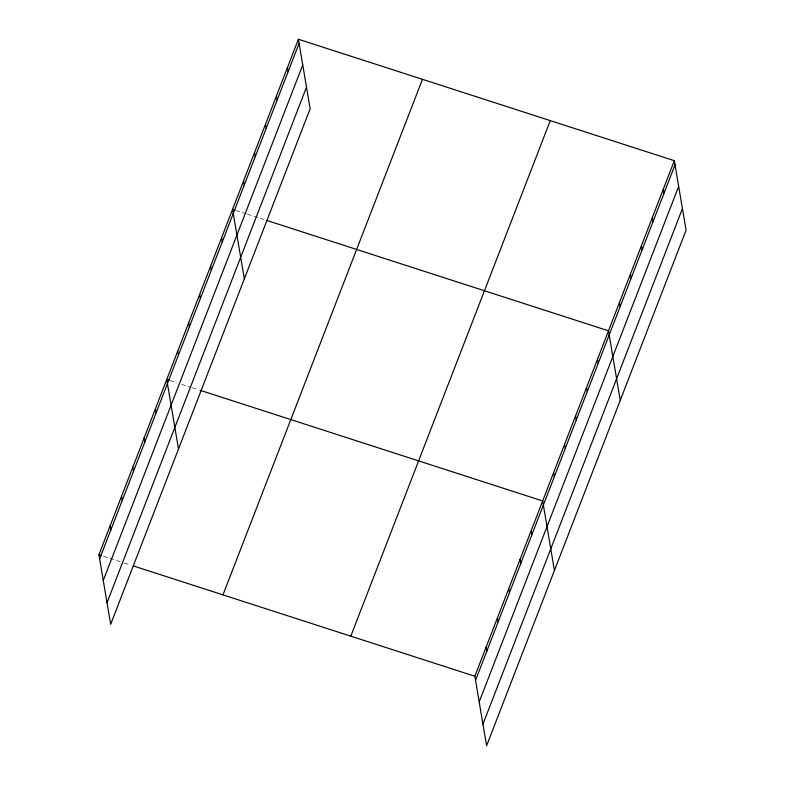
<?xml version="1.0" encoding="UTF-8"?>
<svg xmlns="http://www.w3.org/2000/svg" width="785" height="785" viewBox="0 0 785 785"><rect width="100%" height="100%" fill="white"/><g stroke="black" fill="none" stroke-linecap="round" stroke-linejoin="round"><path stroke-width="0.59" stroke-dasharray="3.92 2.94" d="M236.02 210.498L246.353 213.834M247.501 214.207L263.583 219.398M170.188 380.627L177.086 382.854M181.678 384.336L190.863 387.309M192.011 387.682L197.761 389.537M103.512 556.29L123.039 562.6M124.187 562.963L129.937 564.827"/><path stroke-width="1.18" d="M298.398 39.25L310.153 108.742L110.675 624.301L98.92 554.799L298.398 39.25L674.325 160.699L686.08 230.201L486.602 745.75L474.846 676.258L674.325 160.699M99.616 558.9L299.095 43.342M103.267 580.478L302.745 64.929M107.025 602.713L306.503 87.164M222.979 594.883L422.458 79.324M350.787 636.174L550.275 120.625M475.533 680.35L675.021 164.801M479.184 701.927L678.672 186.379M482.952 724.172L682.43 208.614M234.872 210.125L232.576 209.379L244.331 278.881M267.037 220.516L608.493 330.828L620.248 400.33M169.04 380.254L166.744 379.518L178.499 449.01M200.057 390.273L542.67 500.967L554.426 570.459M98.92 554.799L101.216 555.544M133.381 565.936L474.846 676.258M663.354 189.057L664.051 193.149M652.384 217.416L653.071 221.507M641.414 245.764L642.101 249.865M630.443 274.122L631.13 278.214M619.463 302.48L620.16 306.572M597.522 359.187L598.219 363.288M586.552 387.545L587.249 391.637M575.582 415.903L576.278 419.995M564.611 444.251L565.308 448.353M553.641 472.609L554.328 476.701M531.366 530.179L532.053 534.271M520.062 559.391L520.749 563.493M508.758 588.613L509.445 592.704M497.454 617.824L498.141 621.916M486.15 647.036L486.837 651.138M287.428 67.608L288.124 71.7M276.457 95.956L277.154 100.058M265.487 124.315L266.184 128.416M254.517 152.673L255.213 156.764M243.546 181.031L244.233 185.123M221.606 237.737L222.292 241.829M210.625 266.095L211.322 270.187M199.655 294.453L200.352 298.545M188.685 322.802L189.381 326.903M177.714 351.16L178.411 355.252M155.44 408.73L156.136 412.822M144.136 437.942L144.832 442.043M132.832 467.163L133.529 471.255M121.528 496.375L122.224 500.467M110.224 525.587L110.921 529.689"/></g></svg>
